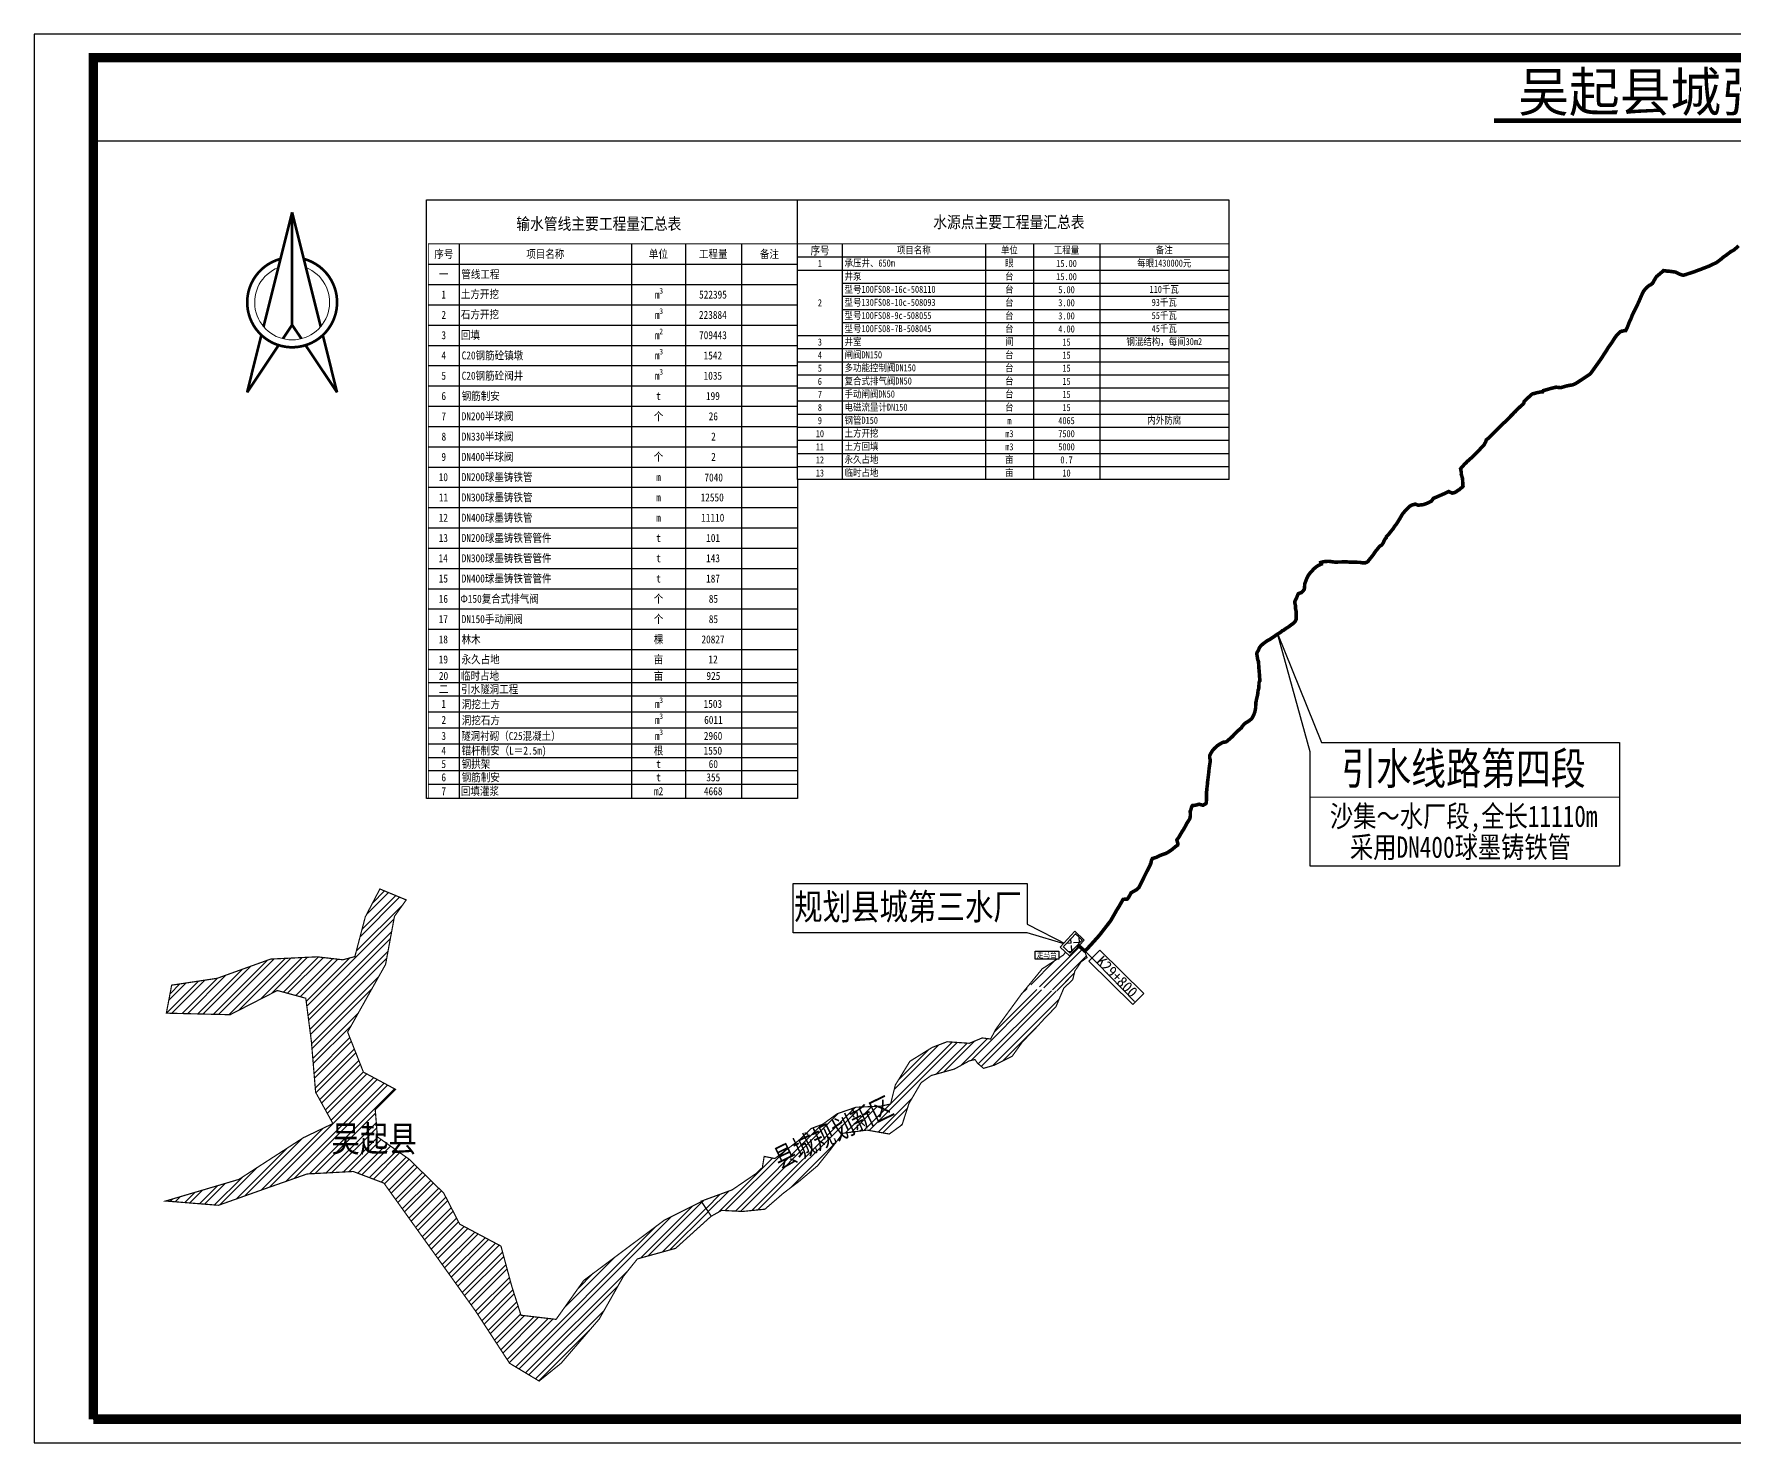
# Model space of a CAD drawing. Extents: x 386 to 3777, y 687 to 1875.
# Drawn here: x 386 to 1820, y 687 to 1875 of the extents above; entities that cross this region are included whole.
import ezdxf
from ezdxf.enums import TextEntityAlignment as Align

# ---------------------------------------------------------------- set-up
doc = ezdxf.new("R2010")
doc.units = 0
doc.header["$XCLIPFRAME"] = 0
doc.set_wipeout_variables(frame=1)
doc.linetypes.add('HIDDEN', pattern=[0.375, 0.25, -0.125])
doc.layers.get('0').update_dxf_attribs({"linetype": 'CONTINUOUS'})
for name, color, linetype in [('wipeout', 255, 'CONTINUOUS'), ('YLT_GridLine', 7, 'CONTINUOUS'), ('YLT_GridText', 7, 'CONTINUOUS'), ('中线', 7, 'CONTINUOUS'), ('图框', 7, 'CONTINUOUS'), ('要素桩', 6, 'CONTINUOUS')]:
    doc.layers.add(name, color=color, linetype=linetype)
doc.styles.get("Standard").update_dxf_attribs({"font": 'SIMFANG.TTF', "width": 0.7})
doc.styles.add('YLT_Grid', font='SimSun.ttf', dxfattribs={"width": 0.85})
doc.styles.add('仿宋_GB2312', font='SIMFANG.TTF', dxfattribs={"width": 0.8})
doc.styles.add('等线体', font='SIMHEI.TTF')
picture_1 = doc.add_image_def('image1.jpg', size_in_pixel=(23622, 8402))

msp = doc.modelspace()

# ---------------------------------------------------------------- hatches: boundary and pattern name
h = msp.add_hatch()
h.set_pattern_fill('ANSI32', color=22, style=0)
h.paths.add_polyline_path([(501.6, 1073.2), (497.1, 1049.6), (550.9, 1048.3), (590.7, 1068.7), (614.7, 1062.2), (619.4, 1026), (623, 982.9), (637.6, 956.5), (612.7, 944.6), (558.2, 909.4), (496.5, 891.2), (541.1, 887.6), (580.5, 901.6), (615.8, 914), (654.7, 916.1), (680.6, 906.3), (757.9, 798.4), (786.6, 754.4), (811.5, 739.4), (830, 754.4), (862.2, 791.7), (882.6, 827.7), (894.4, 842.4), (926.6, 851.3), (956.6, 878.4), (948.3, 890.7), (917.3, 875.2), (849.1, 824.2), (825.8, 791.4), (796.2, 794.9), (788.2, 820.1), (779.3, 853.2), (744.5, 871.7), (731.1, 897.8), (701.8, 926.5), (675.1, 945.3), (673.3, 968.2), (690.5, 985.3), (663.3, 999.9), (650, 1033.7), (682, 1090.7), (689.5, 1131.2), (699.4, 1145.1), (677.2, 1154.3), (664.9, 1130.8), (656.1, 1097.3), (646, 1094.6), (624.3, 1097.1), (585.1, 1095.2), (540, 1079)])

# ---------------------------------------------------------------- linework, layer by layer
at = {"color": 0, "const_width": 4}
msp.add_lwpolyline([(1616.9, 1802.1), (2513.1, 1802.1)], dxfattribs=at)
msp.add_lwpolyline([(435.5, 1785.2), (3756.8, 1785.2)])
at = {"color": 22, "const_width": 1}
msp.add_lwpolyline([(501.6, 1073.2), (497.1, 1049.6), (550.9, 1048.3), (590.7, 1068.7), (614.7, 1062.2), (619.4, 1026), (623, 982.9), (637.6, 956.5), (612.7, 944.6), (558.2, 909.4), (496.5, 891.2), (496.5, 891.2), (541.1, 887.6), (580.5, 901.6), (615.8, 914), (654.7, 916.1), (680.6, 906.3), (757.9, 798.4), (786.6, 754.4), (811.5, 739.4), (830, 754.4), (862.2, 791.7), (882.6, 827.7), (894.4, 842.4), (926.6, 851.3), (956.6, 878.4), (948.3, 890.7), (917.3, 875.2), (849.1, 824.2), (825.8, 791.4), (796.2, 794.9), (788.2, 820.1), (779.3, 853.2), (744.5, 871.7), (731.1, 897.8), (701.8, 926.5), (675.1, 945.3), (673.3, 968.2), (690.5, 985.3), (663.3, 999.9), (650, 1033.7), (650, 1033.7), (650, 1033.7), (682, 1090.7), (689.5, 1131.2), (699.4, 1145.1), (677.2, 1154.3), (664.9, 1130.8), (656.1, 1097.3), (646, 1094.6), (624.3, 1097.1), (585.1, 1095.2), (540, 1079), (501.6, 1073.2)], dxfattribs=at)
at = {"const_width": 8}
msp.add_lwpolyline([(435.5, 707.2), (3756.8, 707.2)], dxfattribs=at)
at = {"layer": '图框'}
for p, q in [((3776.8, 1875.2), (385.5, 1875.2)), ((385.5, 1875.2), (385.5, 687.2)), ((435.5, 707.2), (3756.8, 707.2)), ((385.5, 687.2), (3776.8, 687.2))]:
    msp.add_line(p, q, dxfattribs=at)
at = {"layer": '图框', "const_width": 8}
msp.add_lwpolyline([(435.5, 707.2), (435.5, 1855.2), (3756.8, 1855.2), (3756.8, 707.2)], dxfattribs=at)

# ---------------------------------------------------------------- texts
at = {"color": 0, "style": '仿宋_GB2312', "width": 0.95}
msp.add_text('吴起县城张家洼引水工程总体规划平面布置图', height=32.99, dxfattribs=at).set_placement((1637.3, 1809.9))
at = {"color": 0, "style": '仿宋_GB2312', "width": 0.8}
msp.add_text('县城规划新区', height=16.5, rotation=25.9016, dxfattribs=at).set_placement((1014.5, 918.1))
at = {"color": 1, "style": '仿宋_GB2312', "width": 0.8}
msp.add_text('吴起县', height=21.99, dxfattribs=at).set_placement((636.4, 932.7))

# ---------------------------------------------------------------- pictures from other files: only their frames are drawn
at = {"color": 7, "true_color": 0xffffff}
image = msp.add_image(picture_1, insert=(251.8, 400.7), size_in_units=(3901.8, 1387.8), dxfattribs=at)
image.set_boundary_path([(1111.8, 19.6), (21219, 6546.2)])

# ---------------------------------------------------------------- next in the draw order: wipeouts: each hides what was drawn before it
for points in [[(546.3, 1727.9), (651, 1727.9), (651, 1566.1), (546.3, 1566.1)], [(716.4, 1735.4), (1029.5, 1735.4), (1029.5, 1230.7), (716.4, 1230.7)], [(1461.7, 1270), (1434.1, 1369.8), (1471.4, 1277.8), (1722.7, 1277.8), (1722.7, 1173.5), (1461.7, 1173.5)], [(1223.2, 1124.5), (1257.2, 1107.2), (1223.2, 1117.4), (1025.7, 1117.4), (1025.7, 1159), (1223.2, 1159)]]:
    msp.add_wipeout(points).dxf.layer = 'wipeout'

# ---------------------------------------------------------------- next in the draw order: hatches: boundary and pattern name
at = {"linetype": 'HIDDEN'}
h = msp.add_hatch(dxfattribs=at)
h.set_pattern_fill('ANSI32', color=3, style=0)
h.paths.add_polyline_path([(1192.3, 1027.8), (1185.2, 1028.7), (1174.3, 1024.2), (1155.6, 1025.5), (1143, 1020.7), (1124.2, 1009), (1111.9, 989), (1107.9, 973), (1099.3, 971.1), (1078.8, 970.3), (1062.9, 964.8), (1050.8, 956), (1040.9, 952.3), (1031.1, 942.8), (1010.3, 927), (1001.3, 928.8), (999.8, 919.5), (994.8, 914.6), (974.3, 900.6), (948.3, 891.1), (956.7, 878.4), (965.4, 883.3), (983.1, 882.4), (1001.9, 884.3), (1017.5, 897.8), (1030.6, 907.7), (1046.4, 921), (1057, 934.3), (1067.6, 948.3), (1088, 951), (1106.8, 947.7), (1117.6, 955.5), (1123.4, 973.4), (1133.6, 990.9), (1142.1, 997), (1161.8, 1002.5), (1174.1, 1009.3), (1179.1, 1010.5), (1181.4, 1007.2), (1186.3, 1003.1), (1195, 1005.6), (1210.4, 1013.2), (1219.2, 1025.5), (1229.8, 1036.4), (1238.3, 1045.7), (1247.3, 1054.9), (1254, 1070.7), (1261.5, 1077.8), (1263.3, 1085.1), (1268.5, 1092.8), (1273.6, 1096.5), (1272, 1100.6), (1266.1, 1105.4), (1258.3, 1105.5), (1253.8, 1098.7), (1235.8, 1087), (1225, 1073.7), (1251.4, 1067.7), (1222.2, 1070.4), (1218, 1065.3), (1196.6, 1036)])
h = msp.add_hatch(dxfattribs=at)
h.set_pattern_fill('ANSI32', color=3, style=0)
h.paths.add_polyline_path([(1258.6, 1087.5), (1259.4, 1088.6), (1259.8, 1088.8), (1260.3, 1089.3), (1260.5, 1089.5), (1262.2, 1091.4), (1263.6, 1092.7), (1265.3, 1094.8), (1266.9, 1096.5), (1268.2, 1098), (1270.2, 1100.3), (1271.1, 1101.3), (1266.1, 1105.4), (1258.3, 1105.5), (1253.8, 1098.7), (1235.8, 1087), (1225, 1073.7), (1251.4, 1067.7), (1222.2, 1070.4), (1218, 1065.3), (1196.6, 1036), (1192.3, 1027.8), (1185.2, 1028.7), (1174.3, 1024.2), (1155.6, 1025.5), (1143, 1020.7), (1124.2, 1009), (1111.9, 989), (1107.9, 973), (1099.3, 971.1), (1078.8, 970.3), (1062.9, 964.8), (1050.8, 956), (1040.9, 952.3), (1031.1, 942.8), (1010.3, 927), (1001.3, 928.8), (999.8, 919.5), (994.8, 914.6), (974.3, 900.6), (948.3, 891.1), (956.7, 878.4), (965.4, 883.3), (983.1, 882.4), (1001.9, 884.3), (1017.5, 897.8), (1030.6, 907.7), (1046.4, 921), (1057, 934.3), (1067.6, 948.3), (1088, 951), (1106.8, 947.7), (1117.6, 955.5), (1123.4, 973.4), (1133.6, 990.9), (1142.1, 997), (1161.8, 1002.5), (1174.1, 1009.3), (1179.1, 1010.5), (1181.4, 1007.2), (1186.3, 1003.1), (1195, 1005.6), (1210.4, 1013.2), (1219.2, 1025.5), (1229.8, 1036.4), (1238.3, 1045.7), (1247.3, 1054.9), (1254, 1070.7), (1257.5, 1074)])
h.paths.add_polyline_path([(1266.8, 1066.6), (1316.8, 1066.1), (1317, 1079.4), (1267, 1079.9)], flags=9)

# ---------------------------------------------------------------- next in the draw order: linework, layer by layer
at = {"color": 5, "lineweight": 9}
msp.add_line((1461.7, 1231.6), (1722.7, 1231.6), dxfattribs=at)
at = {"color": 0, "lineweight": 0, "const_width": 2.25}
for points in [[(603.2, 1724.9), (579.1, 1628.4)], [(603.2, 1724.9), (627.3, 1628.4)], [(603.2, 1724.9), (603.2, 1629.9)], [(577.2, 1621.2), (565.2, 1573)], [(603.2, 1629.9), (595.4, 1618.3)], [(603.2, 1629.9), (611, 1618.3)], [(629.1, 1621.2), (641.1, 1573)], [(591.7, 1612.7), (565.2, 1573)], [(614.6, 1612.7), (641.1, 1573)]]:
    msp.add_lwpolyline(points, dxfattribs=at)
for points in [[(716.4, 1735.4), (1029.5, 1735.4), (1029.5, 1230.7), (716.4, 1230.7)], [(1461.7, 1270), (1434.1, 1369.8), (1471.4, 1277.8), (1722.7, 1277.8), (1722.7, 1173.5), (1461.7, 1173.5)], [(1223.2, 1124.5), (1257.2, 1107.2), (1223.2, 1117.4), (1025.7, 1117.4), (1025.7, 1159), (1223.2, 1159)]]:
    msp.add_lwpolyline(points, close=True)
msp.add_lwpolyline([(593.4, 1685.6, 7.605551), (613, 1685.6, 7.605551)], format="xyb", dxfattribs=at)
at = {"color": 22, "linetype": 'HIDDEN', "ltscale": 10, "const_width": 1}
msp.add_lwpolyline([(948.3, 891.1), (974.3, 900.6), (994.8, 914.6), (999.8, 919.5), (1001.3, 928.8), (1010.3, 927), (1031.1, 942.8), (1040.9, 952.3), (1050.8, 956), (1062.9, 964.8), (1078.8, 970.3), (1099.3, 971.1), (1107.9, 973), (1111.9, 989), (1124.2, 1009), (1143, 1020.7), (1155.6, 1025.5), (1174.3, 1024.2), (1185.2, 1028.7), (1192.3, 1027.8), (1196.6, 1036), (1218, 1065.3), (1235.8, 1087), (1253.8, 1098.7), (1258.9, 1106.4), (1264.3, 1106.9), (1272, 1100.6), (1273.6, 1096.5), (1268.5, 1092.8), (1263.3, 1085.1), (1261.5, 1077.8), (1254, 1070.7), (1247.3, 1054.9), (1238.3, 1045.7), (1229.8, 1036.4), (1219.2, 1025.5), (1210.4, 1013.2), (1195, 1005.6), (1186.3, 1003.1), (1181.4, 1007.2), (1179.1, 1010.5), (1174.1, 1009.3), (1161.8, 1002.5), (1142.1, 997), (1133.6, 990.9), (1123.4, 973.4), (1117.6, 955.5), (1106.8, 947.7), (1088, 951), (1067.6, 948.3), (1057, 934.3), (1046.4, 921), (1030.6, 907.7), (1017.5, 897.8), (1001.9, 884.3), (983.1, 882.4), (965.4, 883.3), (956.7, 878.4), (948.3, 891.1)], dxfattribs=at)
at = {"color": 0, "lineweight": 0}
msp.add_arc((603.2, 1648.9), 31.6, 111.5611, 68.4389, dxfattribs=at)
at = {"layer": 'YLT_GridLine', "lineweight": 25}
for p, q in [((744.2, 1698.2), (744.2, 1230.7)), ((889.5, 1698.2), (889.5, 1230.7)), ((935, 1698.2), (935, 1230.7)), ((982.2, 1698.2), (982.2, 1230.7)), ((718.1, 1681.1), (1029.5, 1681.1)), ((718.1, 1681.1), (1029.5, 1681.1)), ((718.1, 1681.1), (1029.5, 1681.1)), ((718.1, 1664), (1029.5, 1664)), ((718.1, 1646.9), (1029.5, 1646.9)), ((718.1, 1629.8), (1029.5, 1629.8)), ((718.1, 1612.7), (1029.5, 1612.7)), ((718.1, 1595.6), (1029.5, 1595.6)), ((718.1, 1578.5), (1029.5, 1578.5)), ((718.1, 1561.4), (1029.5, 1561.4)), ((718.1, 1544.3), (1029.5, 1544.3)), ((718.1, 1527.2), (1029.5, 1527.2)), ((718.1, 1510.1), (1029.5, 1510.1)), ((718.1, 1493), (1029.5, 1493)), ((718.1, 1475.9), (1029.5, 1475.9)), ((718.1, 1458.8), (1029.5, 1458.8)), ((718.1, 1441.7), (1029.5, 1441.7)), ((718.1, 1424.6), (1029.5, 1424.6)), ((718.1, 1407.5), (1029.5, 1407.5)), ((718.1, 1390.4), (1029.5, 1390.4)), ((718.1, 1373.3), (1029.5, 1373.3)), ((718.1, 1356.2), (1029.5, 1356.2)), ((718.1, 1339.6), (1029.5, 1339.6)), ((718.1, 1328.3), (1029.5, 1328.3)), ((718.1, 1317.1), (1029.5, 1317.1)), ((718.1, 1303.6), (1029.5, 1303.6)), ((718.1, 1290.1), (1029.5, 1290.1)), ((718.1, 1276.6), (1029.5, 1276.6)), ((718.1, 1265.3), (1029.5, 1265.3)), ((718.1, 1254.1), (1029.5, 1254.1)), ((718.1, 1242.8), (1029.5, 1242.8))]:
    msp.add_line(p, q, dxfattribs=at)
at = {"layer": 'YLT_GridLine', "lineweight": 50, "const_width": 0.75}
msp.add_lwpolyline([(718.1, 1698.2), (1029.5, 1698.2), (1029.5, 1230.7), (718.1, 1230.7)], close=True, dxfattribs=at)

# ---------------------------------------------------------------- next in the draw order: texts
at = {"color": 5, "lineweight": 9, "width": 0.8}
for s, height, p in [('引水线路第四段', 27, (1488, 1242.4)), ('沙集～水厂段,全长11110m', 18, (1478.4, 1206.7)), ('采用DN400球墨铸铁管', 18, (1495.3, 1180.6))]:
    msp.add_text(s, height=height, dxfattribs=at).set_placement(p)
at = {"color": 6, "style": '仿宋_GB2312', "width": 0.8}
msp.add_text('规划县城第三水厂', height=21.99, dxfattribs=at).set_placement((1026.6, 1128.4))
at = {"layer": 'YLT_GridText', "style": 'YLT_Grid', "width": 0.85}
for s, height, p in [('输水管线主要工程量汇总表', 10, (792.3, 1710.2)), ('序号', 6.75, (723.1, 1686.2)), ('项目名称', 6.75, (800.6, 1686.3)), ('单位', 6.75, (904.1, 1686.3)), ('工程量', 6.75, (946.3, 1686.3)), ('备注', 6.75, (997.7, 1686.2)), ('一', 6.75, (727, 1669.2)), ('管线工程', 6.75, (745.9, 1669.2)), ('1', 6.75, (729, 1652.1)), ('土方开挖', 6.75, (745.5, 1652.5)), ('m', 6.75, (909.1, 1652.1)), ('3', 4.72, (912.8, 1656.3)), ('522395', 6.75, (946.4, 1652.1)), ('2', 6.75, (729.1, 1635)), ('石方开挖', 6.75, (745.5, 1635.4)), ('m', 6.75, (909.1, 1635)), ('3', 4.72, (912.8, 1639.2)), ('223884', 6.75, (946.3, 1635)), ('3', 6.75, (729.1, 1617.9)), ('回填', 6.75, (745.5, 1618)), ('m', 6.75, (909.1, 1617.9)), ('2', 4.72, (912.8, 1622.1)), ('709443', 6.75, (946.4, 1617.9)), ('4', 6.75, (729.1, 1600.8)), ('C20钢筋砼镇墩', 6.75, (746.2, 1600.8)), ('3', 4.72, (912.8, 1605)), ('1542', 6.75, (950.2, 1600.8)), ('m', 6.75, (909.1, 1600.8)), ('3', 4.72, (912.8, 1587.9)), ('5', 6.75, (729.1, 1583.7)), ('C20钢筋砼阀井', 6.75, (746.2, 1583.7)), ('m', 6.75, (909.1, 1583.7)), ('1035', 6.75, (950.2, 1583.7)), ('6', 6.75, (729.1, 1566.6)), ('钢筋制安', 6.75, (746.2, 1566.6)), ('t', 6.75, (910.3, 1566.6)), ('199', 6.75, (952.2, 1566.6)), ('7', 6.75, (729.1, 1549.5)), ('DN200半球阀', 6.75, (746.2, 1549.5)), ('个', 6.75, (908.2, 1549.5)), ('26', 6.75, (954.5, 1549.5)), ('8', 6.75, (729.2, 1532.4)), ('DN330半球阀', 6.75, (746.2, 1532.4)), ('2', 6.75, (956.6, 1532.4)), ('9', 6.75, (729.1, 1515.3)), ('DN400半球阀', 6.75, (746.2, 1515.3)), ('个', 6.75, (908.2, 1515.3)), ('2', 6.75, (956.6, 1515.3)), ('10', 6.75, (726.8, 1498.2)), ('DN200球墨铸铁管', 6.75, (746.2, 1498.2)), ('m', 6.75, (910.2, 1498.2)), ('7040', 6.75, (950.9, 1497.9)), ('11', 6.75, (727, 1481.1)), ('DN300球墨铸铁管', 6.75, (746.2, 1481.1)), ('m', 6.75, (910.2, 1481.1)), ('12550', 6.75, (947.7, 1481.1)), ('12', 6.75, (726.8, 1464)), ('DN400球墨铸铁管', 6.75, (746.2, 1464)), ('m', 6.75, (910.2, 1464)), ('11110', 6.75, (948.2, 1464)), ('13', 6.75, (726.8, 1446.9)), ('DN200球墨铸铁管管件', 6.75, (746.2, 1446.9)), ('t', 6.75, (910.3, 1446.9)), ('101', 6.75, (952.4, 1446.9)), ('14', 6.75, (726.7, 1429.8)), ('DN300球墨铸铁管管件', 6.75, (746.2, 1429.8)), ('t', 6.75, (910.3, 1429.8)), ('143', 6.75, (952.3, 1429.8)), ('DN400球墨铸铁管管件', 6.75, (746.2, 1412.7)), ('15', 6.75, (726.8, 1412.7)), ('t', 6.75, (910.3, 1412.7)), ('187', 6.75, (952.3, 1412.7)), ('16', 6.75, (726.8, 1395.6)), ('Φ150复合式排气阀', 6.75, (745.1, 1395.6)), ('个', 6.75, (908.2, 1395.6)), ('85', 6.75, (954.6, 1395.6)), ('17', 6.75, (726.8, 1378.5)), ('DN150手动闸阀', 6.75, (746.2, 1378.5)), ('个', 6.75, (908.2, 1378.5)), ('85', 6.75, (954.6, 1378.5)), ('18', 6.75, (726.8, 1361.4)), ('林木', 6.75, (746.1, 1361.4)), ('棵', 6.75, (908.2, 1361.4)), ('20827', 6.75, (948.4, 1361.4)), ('19', 6.75, (726.8, 1344.5)), ('永久占地', 6.75, (746.1, 1344.5)), ('亩', 6.75, (908.2, 1344.5)), ('12', 6.75, (954.3, 1344.5)), ('20', 6.75, (727, 1330.6)), ('临时占地', 6.75, (745.6, 1330.6)), ('亩', 6.75, (908.2, 1330.5)), ('925', 6.75, (952.6, 1330.6)), ('二', 6.75, (727, 1319.3)), ('引水隧洞工程', 6.75, (745.7, 1319.3)), ('1', 6.75, (729, 1307)), ('洞挖土方', 6.75, (746.3, 1306.6)), ('m', 6.75, (909.1, 1307)), ('3', 4.72, (912.8, 1311.1)), ('1503', 6.75, (950.2, 1307)), ('2', 6.75, (729.1, 1293.5)), ('洞挖石方', 6.75, (746.3, 1293.1)), ('m', 6.75, (909.1, 1293.5)), ('3', 4.72, (912.8, 1297.6)), ('6011', 6.75, (950.7, 1293.5)), ('3', 6.75, (729.1, 1280)), ('隧洞衬砌（C25混凝土）', 6.75, (745.7, 1279.9)), ('m', 6.75, (909.1, 1280)), ('3', 4.72, (912.8, 1284.1)), ('2960', 6.75, (950.4, 1280)), ('4', 6.75, (729.1, 1267.6)), ('5', 6.75, (729.1, 1256.3)), ('锚杆制安（L＝2.5m)', 6.75, (746.1, 1267.6)), ('钢拱架', 6.75, (746.2, 1256.3)), ('根', 6.75, (908.2, 1267.6)), ('t', 6.75, (910.3, 1256.3)), ('1550', 6.75, (950.2, 1267.6)), ('60', 6.75, (954.5, 1256.3)), ('6', 6.75, (729.1, 1245.1)), ('钢筋制安', 6.75, (746.2, 1245)), ('t', 6.75, (910.3, 1245.1)), ('355', 6.75, (952.5, 1245.1)), ('7', 6.75, (729.1, 1233.4)), ('回填灌浆', 6.75, (745.5, 1233.4)), ('m2', 6.75, (908.4, 1233.4)), ('4668', 6.75, (950.5, 1233.4))]:
    msp.add_text(s, height=height, dxfattribs=at).set_placement(p)

# ---------------------------------------------------------------- next in the draw order: wipeouts: each hides what was drawn before it
for points in [[(1029.5, 1735.4), (1393.1, 1735.4), (1393.1, 1499.5), (1029.5, 1499.5)], [(1229.8, 1101.9), (1249.7, 1101.9), (1249.7, 1095.2), (1229.8, 1095.2)], [(1284.3, 1102.7), (1321.4, 1066.2), (1312.3, 1057), (1275.2, 1093.5)]]:
    msp.add_wipeout(points).dxf.layer = 'wipeout'

# ---------------------------------------------------------------- next in the draw order: linework, layer by layer
for points in [[(1029.5, 1735.4), (1393.1, 1735.4), (1393.1, 1499.5), (1029.5, 1499.5)], [(1229.8, 1101.9), (1249.7, 1101.9), (1249.7, 1095.2), (1229.8, 1095.2)], [(1284.3, 1102.7), (1321.4, 1066.2), (1312.3, 1057), (1275.2, 1093.5)]]:
    msp.add_lwpolyline(points, close=True)
at = {"layer": 'YLT_GridLine', "lineweight": 25}
for p, q in [((1067.1, 1698.2), (1067.1, 1499.5)), ((1187.9, 1698.2), (1187.9, 1499.5)), ((1228.3, 1698.2), (1228.3, 1499.5)), ((1284.3, 1698.2), (1284.3, 1499.5)), ((1029.5, 1687.2), (1393.1, 1687.2)), ((1029.5, 1676.2), (1393.1, 1676.2)), ((1067.1, 1665.1), (1393.1, 1665.1)), ((1067.1, 1654.1), (1393.1, 1654.1)), ((1067.1, 1643), (1393.1, 1643)), ((1067.1, 1632), (1393.1, 1632)), ((1029.5, 1621), (1393.1, 1621)), ((1029.5, 1609.9), (1393.1, 1609.9)), ((1029.5, 1598.9), (1393.1, 1598.9)), ((1029.5, 1587.8), (1393.1, 1587.8)), ((1029.5, 1576.8), (1393.1, 1576.8)), ((1029.5, 1565.8), (1393.1, 1565.8)), ((1029.5, 1554.7), (1393.1, 1554.7)), ((1029.5, 1543.7), (1393.1, 1543.7)), ((1029.5, 1532.6), (1393.1, 1532.6)), ((1029.5, 1521.6), (1393.1, 1521.6)), ((1029.5, 1510.6), (1393.1, 1510.6))]:
    msp.add_line(p, q, dxfattribs=at)
at = {"layer": 'YLT_GridLine', "lineweight": 50, "const_width": 0.75}
msp.add_lwpolyline([(1029.5, 1698.2), (1393.1, 1698.2), (1393.1, 1499.5), (1029.5, 1499.5)], close=True, dxfattribs=at)

# ---------------------------------------------------------------- next in the draw order: texts
at = {"lineweight": 9, "width": 0.8}
msp.add_text('走马台', height=5, dxfattribs=at).set_placement((1231.2, 1096.3))
at = {"layer": 'YLT_GridText', "style": 'YLT_Grid', "width": 0.85}
for s, height, p in [('水源点主要工程量汇总表', 10, (1143.9, 1711.6)), ('序号', 6.75, (1040.4, 1689.2))]:
    msp.add_text(s, height=height, dxfattribs=at).set_placement(p)
at = {"layer": 'YLT_GridText', "char_height": 6, "style": 'YLT_Grid'}
for s, insert, width, attachment_point in [('项目名称', (1127.5, 1692.7), 116.8, 5), ('单位', (1208.1, 1692.7), 36.4, 5), ('工程量', (1256.3, 1692.7), 52, 5), ('备注', (1338.7, 1692.7), 104.8, 5), ('1', (1048.3, 1681.7), 33.6, 5), ('承压井、650m', (1069.1, 1681.7), 116.8, 4), ('眼', (1208.1, 1681.7), 36.4, 5), ('15.00 ', (1256.3, 1681.7), 52, 5), ('每眼1430000元', (1338.7, 1681.7), 104.8, 5), ('井泵', (1069.1, 1670.6), 116.8, 4), ('台', (1208.1, 1670.6), 36.4, 5), ('15.00 ', (1256.3, 1670.6), 52, 5), ('2', (1048.3, 1648.6), 33.6, 5), ('型号100FS08-16c-508110', (1069.1, 1659.6), 116.8, 4), ('型号130FS08-10c-508093', (1069.1, 1648.6), 116.8, 4), ('台', (1208.1, 1659.6), 36.4, 5), ('台', (1208.1, 1648.6), 36.4, 5), ('5.00 ', (1256.3, 1659.6), 52, 5), ('3.00 ', (1256.3, 1648.6), 52, 5), ('110千瓦', (1338.7, 1659.6), 104.8, 5), ('93千瓦', (1338.7, 1648.6), 104.8, 5), ('型号100FS08-9c-508055', (1069.1, 1637.5), 116.8, 4), ('台', (1208.1, 1637.5), 36.4, 5), ('3.00 ', (1256.3, 1637.5), 52, 5), ('55千瓦', (1338.7, 1637.5), 104.8, 5), ('型号100FS08-7B-508045', (1069.1, 1626.5), 116.8, 4), ('台', (1208.1, 1626.5), 36.4, 5), ('4.00 ', (1256.3, 1626.5), 52, 5), ('45千瓦', (1338.7, 1626.5), 104.8, 5), ('3', (1048.3, 1615.4), 33.6, 5), ('4', (1048.3, 1604.4), 33.6, 5), ('井室', (1069.1, 1615.4), 116.8, 4), ('闸阀DN150', (1069.1, 1604.4), 116.8, 4), ('间', (1208.1, 1615.4), 36.4, 5), ('台', (1208.1, 1604.4), 36.4, 5), ('15', (1256.3, 1615.4), 52, 5), ('15', (1256.3, 1604.4), 52, 5), ('钢混结构，每间30m2', (1338.7, 1615.4), 104.8, 5), ('5', (1048.3, 1593.4), 33.6, 5), ('多功能控制阀DN150', (1069.1, 1593.4), 116.8, 4), ('台', (1208.1, 1593.4), 36.4, 5), ('15', (1256.3, 1593.4), 52, 5), ('6', (1048.3, 1582.3), 33.6, 5), ('复合式排气阀DN50', (1069.1, 1582.3), 116.8, 4), ('台', (1208.1, 1582.3), 36.4, 5), ('15', (1256.3, 1582.3), 52, 5), ('7', (1048.3, 1571.3), 33.6, 5), ('手动闸阀DN50', (1069.1, 1571.3), 116.8, 4), ('电磁流量计DN150', (1069.1, 1560.2), 116.8, 4), ('台', (1208.1, 1571.3), 36.4, 5), ('台', (1208.1, 1560.2), 36.4, 5), ('15', (1256.3, 1571.3), 52, 5), ('8', (1048.3, 1560.2), 33.6, 5), ('9', (1048.3, 1549.2), 33.6, 5), ('钢管D150', (1069.1, 1549.2), 116.8, 4), ('m', (1208.1, 1549.2), 36.4, 5), ('4065', (1256.3, 1549.2), 52, 5), ('15', (1256.3, 1560.2), 52, 5), ('内外防腐', (1338.7, 1549.2), 104.8, 5), ('10', (1048.3, 1538.2), 33.6, 5), ('土方开挖', (1069.1, 1538.2), 116.8, 4), ('m3', (1208.1, 1538.2), 36.4, 5), ('7500', (1256.3, 1538.2), 52, 5), ('11', (1048.3, 1527.1), 33.6, 5), ('土方回填', (1069.1, 1527.1), 116.8, 4), ('m3', (1208.1, 1527.1), 36.4, 5), ('5000', (1256.3, 1527.1), 52, 5), ('12', (1048.3, 1516.1), 33.6, 5), ('13', (1048.3, 1505), 33.6, 5), ('永久占地', (1069.1, 1516.1), 116.8, 4), ('临时占地', (1069.1, 1505), 116.8, 4), ('亩', (1208.1, 1516.1), 36.4, 5), ('亩', (1208.1, 1505), 36.4, 5), ('0.7', (1256.3, 1516.1), 52, 5), ('10', (1256.3, 1505), 52, 5)]:
    msp.add_mtext(s, dxfattribs=dict(at, insert=insert, width=width, attachment_point=attachment_point))
at = {"layer": '要素桩', "color": 1, "linetype": 'Continuous', "style": '等线体'}
msp.add_text('K29+800', height=9, rotation=314.8228, dxfattribs=at).set_placement((1298.9, 1080.4), align=Align.MIDDLE)

# ---------------------------------------------------------------- next in the draw order: wipeouts: each hides what was drawn before it
msp.add_wipeout([(1250.8, 1105.3), (1263.2, 1118.7), (1271.2, 1111.2), (1258.8, 1097.9)]).dxf.layer = 'wipeout'

# ---------------------------------------------------------------- next in the draw order: hatches: boundary and pattern name
h = msp.add_hatch()
h.set_pattern_fill('ANGLE', color=1, angle=94.4443, style=0)
h.set_pattern_definition([(94.4443, (2041.944, 335.647), (-6.963997, -0.54127), [5.08, -1.905]), (184.4443, (2041.944, 335.647), (0.54127, -6.963997), [5.08, -1.905])])
h.paths.add_polyline_path([(1269.5, 1111.2), (1263.9, 1116.5), (1253.6, 1105.5), (1259.2, 1100.3)])

# ---------------------------------------------------------------- next in the draw order: linework, layer by layer
msp.add_lwpolyline([(1250.8, 1105.3), (1263.2, 1118.7), (1271.2, 1111.2), (1258.8, 1097.9)], close=True)
at = {"color": 1, "const_width": 1}
msp.add_lwpolyline([(1253.6, 1105.5), (1259.2, 1100.3), (1269.5, 1111.2), (1263.9, 1116.5)], close=True, dxfattribs=at)
at = {"layer": '中线', "color": 5, "lineweight": -3, "ltscale": 0.1, "const_width": 3, "flags": 128}
msp.add_lwpolyline([(1823, 1696.7), (1821.4, 1695), (1819.7, 1693.6), (1818.6, 1692.7), (1818.3, 1692.6), (1817.8, 1692.3), (1817.6, 1692.2), (1817.4, 1692.1), (1817.1, 1692), (1816.7, 1691.8), (1816.7, 1691.7), (1815.2, 1690.7), (1812.5, 1688.6), (1810.4, 1687.2), (1808.7, 1685.7), (1806.9, 1684.3), (1804.5, 1682.5), (1801.5, 1681.1), (1799.6, 1680.2), (1798, 1679.4), (1796.6, 1678.9), (1795.1, 1678.3), (1793.7, 1677.8), (1793.5, 1677.7), (1793.3, 1677.6), (1793.2, 1677.6), (1792.9, 1677.5), (1792.9, 1677.5), (1791.8, 1677), (1790, 1676.4), (1787.4, 1675.4), (1785.3, 1674.6), (1783.2, 1673.9), (1780.6, 1673.1), (1778.3, 1672.3), (1776.4, 1671.8), (1775.2, 1672.1), (1773.2, 1672.8), (1771.3, 1673.8), (1770.1, 1674.4), (1766.9, 1674.9), (1764.4, 1675.2), (1762.6, 1675.3), (1760.9, 1675.6), (1759.8, 1675.7), (1759, 1674.9), (1757.7, 1673.9), (1756.3, 1672.7), (1755.1, 1671.7), (1753.9, 1670.7), (1753, 1669.4), (1752.8, 1669), (1752.4, 1668.3), (1752.3, 1668.1), (1751.9, 1667.5), (1751.6, 1667), (1751.2, 1666.1), (1751.1, 1665.9), (1750.9, 1665.8), (1750.4, 1664.9), (1750.2, 1664.8), (1750.2, 1664.7), (1749.2, 1663.9), (1747.9, 1663.3), (1746.6, 1662.4), (1745.5, 1661.4), (1744.7, 1660.5), (1743.7, 1659.3), (1742.9, 1658.3), (1742.2, 1656.8), (1741.2, 1654.7), (1739.9, 1651.7), (1738.8, 1649.1), (1737.6, 1646.6), (1736.7, 1644.8), (1735.6, 1642.6), (1735, 1641.3), (1735, 1641.3), (1734.8, 1641.1), (1734.8, 1640.9), (1734.7, 1640.6), (1734.6, 1640.5), (1734.5, 1640.3), (1734.3, 1640), (1734.2, 1639.8), (1733.4, 1638.1), (1732.5, 1635.6), (1731.6, 1633.8), (1731.3, 1633.2), (1731.2, 1633), (1730.3, 1630.6), (1729.4, 1628.3), (1729.2, 1627.9), (1729.2, 1627.8), (1729, 1627.3), (1728.9, 1627.2), (1728.5, 1626.4), (1728, 1625.3), (1727.9, 1625.3), (1727.7, 1625.2), (1726.8, 1625.1), (1725.2, 1624.7), (1724.8, 1624.8), (1724.5, 1624.7), (1723.4, 1624.1), (1723.2, 1624.1), (1720.3, 1621.2), (1718.9, 1619.3), (1717.4, 1617), (1716.1, 1614.9), (1713.2, 1610.9), (1711.6, 1608.2), (1709.7, 1605.4), (1709, 1604.3), (1708.4, 1603.3), (1706.4, 1600.3), (1704.6, 1597.8), (1702.9, 1595.4), (1701.6, 1593.6), (1700.4, 1591.9), (1698.9, 1589.8), (1697.6, 1588.3), (1695.2, 1586.7), (1694, 1585.9), (1691.9, 1584.5), (1688.8, 1582.5), (1687, 1581.3), (1685, 1580.1), (1682.8, 1579.3), (1680.7, 1579), (1677.8, 1578.4), (1675.9, 1577.8), (1675.9, 1577.8), (1675.5, 1577.7), (1675.5, 1577.7), (1673, 1577), (1669.1, 1577.4), (1668.6, 1577.3), (1668.1, 1577.1), (1667.7, 1577.1), (1663.9, 1576.1), (1658.4, 1574.5), (1657.8, 1573.4), (1656.3, 1573.4), (1654.2, 1573), (1652.7, 1572.7), (1651.2, 1572.2), (1649.4, 1571.8), (1649, 1571.6), (1648.3, 1571.1), (1647, 1569.9), (1645.3, 1568.3), (1643.4, 1566.5), (1642.2, 1565.2), (1642.1, 1564.2), (1641.1, 1562.9), (1639.8, 1561.8), (1638.5, 1560.5), (1638.3, 1560.5), (1637.5, 1559.8), (1636.2, 1558.4), (1634.9, 1557), (1634.4, 1556.5), (1634.4, 1556.5), (1634.2, 1556.4), (1633.5, 1555.7), (1632.8, 1554.8), (1632.6, 1554.7), (1632.3, 1554.4), (1632.2, 1554.3), (1630.6, 1552.7), (1629.3, 1551.3), (1627.4, 1549.4), (1625.8, 1547.9), (1624.1, 1546.3), (1622.3, 1544.5), (1620.5, 1542.7), (1618.7, 1540.9), (1617.5, 1539.7), (1616.1, 1538.3), (1613.8, 1536), (1612.5, 1534.7), (1610.4, 1533.1), (1610.3, 1532.8), (1609.8, 1531.3), (1609, 1529.9), (1608.5, 1529), (1608.4, 1528.8), (1604.4, 1524.5), (1602.9, 1522.9), (1602.5, 1522.4), (1601.8, 1521.7), (1600.3, 1520.2), (1599.1, 1519), (1598.6, 1518.6), (1598.5, 1518.5), (1598.1, 1518.1), (1597.4, 1517.5), (1596.7, 1517), (1595.9, 1516.1), (1595.2, 1515.6), (1595.2, 1515.5), (1594.4, 1514.9), (1593.2, 1513.6), (1592, 1512.5), (1591.6, 1512.2), (1591.2, 1511.6), (1591.1, 1511.4), (1590.7, 1510.9), (1590.1, 1510.4), (1588.8, 1508.9), (1588.6, 1508.7), (1589.3, 1505.3), (1589.2, 1504), (1590.2, 1500.6), (1590.4, 1498.4), (1590.5, 1495.2), (1590.6, 1494.2), (1590.7, 1493.8), (1590.3, 1493.3), (1589, 1492.3), (1587.7, 1491.1), (1586.3, 1490.3), (1585.5, 1489.8), (1584.8, 1489.2), (1583.5, 1488.5), (1581.5, 1488.1), (1581.1, 1488.3), (1580.2, 1488.7), (1578.6, 1489.5), (1574.8, 1487.6), (1571.8, 1486.3), (1569.7, 1485.4), (1568.4, 1484.8), (1567.1, 1484.3), (1565.7, 1483.7), (1564.8, 1482.3), (1564.7, 1482.3), (1564.7, 1482.3), (1564.1, 1481.4), (1562.1, 1480.3), (1559.1, 1479), (1557.2, 1478.4), (1553.9, 1478), (1552.6, 1478), (1551.3, 1478.5), (1550.8, 1478.7), (1550.3, 1478.8), (1547.5, 1478), (1547.2, 1477.9), (1546.1, 1477.2), (1544.3, 1475.6), (1542.9, 1474.2), (1541.8, 1473), (1540.3, 1471.3), (1539.4, 1470.1), (1538.9, 1469.2), (1538.7, 1468.9), (1538.3, 1468.2), (1537.1, 1466.1), (1534.8, 1462.4), (1532.7, 1459.7), (1531.7, 1458), (1528.8, 1454.5), (1527.9, 1453.2), (1526, 1451.3), (1525.9, 1450.4), (1525, 1449.5), (1524.3, 1448.3), (1523.9, 1447.5), (1523.8, 1447.3), (1523.8, 1447.1), (1523.8, 1446.8), (1523.5, 1446.4), (1523.2, 1445.9), (1522.1, 1444.3), (1522, 1444.2), (1520.6, 1443.5), (1519.9, 1442.7), (1518.4, 1440.8), (1516.8, 1438.9), (1514.9, 1436), (1512.8, 1433.4), (1511, 1431.2), (1510.5, 1430.4), (1509.7, 1429.9), (1508, 1429.2), (1505.8, 1429.3), (1504.3, 1429.6), (1503.8, 1429.7), (1497.5, 1429.9), (1495, 1429.9), (1493, 1430.1), (1491.9, 1430.1), (1490.1, 1430.1), (1489.7, 1430.1), (1483.1, 1429.9), (1482.8, 1429.9), (1477.4, 1430.6), (1474.2, 1430.4), (1472.5, 1430.1), (1470.7, 1429.6), (1471.1, 1428.2), (1468.6, 1427), (1467.4, 1426.3), (1466.2, 1425.4), (1464.7, 1424), (1463.2, 1422.4), (1461.8, 1420.9), (1460.2, 1418.7), (1459.1, 1416.6), (1458.2, 1414.3), (1457.2, 1411.6), (1457.1, 1409.9), (1456.9, 1407.5), (1456.8, 1406.8), (1456.7, 1406.7), (1456.4, 1406.4), (1454.9, 1404.7), (1454.6, 1404.5), (1454.6, 1404.4), (1454.4, 1404.2), (1453.9, 1404), (1453, 1403.8), (1451.9, 1403.4), (1451.4, 1402.6), (1450.4, 1400), (1449.8, 1398.9), (1449.3, 1397.8), (1448.7, 1396.2), (1449, 1394.7), (1449.4, 1393.2), (1449.4, 1392), (1449.4, 1390.7), (1449.9, 1388.7), (1449.9, 1386.2), (1449.9, 1384.4), (1450, 1382.9), (1449.9, 1381.5), (1449.5, 1380.6), (1448.7, 1379.3), (1447.5, 1378.2), (1446, 1377.2), (1443.8, 1375.5), (1442.4, 1374.6), (1441.1, 1373.8), (1439.1, 1372.3), (1438.2, 1372), (1436.6, 1370.6), (1434.9, 1369.6), (1433.2, 1368.5), (1431.6, 1367.3), (1429.9, 1366.2), (1427.2, 1364.4), (1425.4, 1363.5), (1423.9, 1362.4), (1422, 1361), (1420, 1359.1), (1419, 1357.7), (1418, 1355.4), (1417.1, 1353.9), (1416.7, 1352.7), (1417.1, 1350.5), (1417.5, 1347.7), (1418.1, 1346.4), (1418.3, 1344.2), (1418.5, 1340.7), (1418.8, 1337.8), (1418.9, 1336), (1419.1, 1334.7), (1419.1, 1332.8), (1419.3, 1331.3), (1419.3, 1330.2), (1419.3, 1329.8), (1418.9, 1329.2), (1418.6, 1328.1), (1418.6, 1326.8), (1418.5, 1325.3), (1418.4, 1323.4), (1418.2, 1322.7), (1417.9, 1322), (1417.7, 1320.2), (1417.7, 1319.5), (1417.3, 1317.4), (1417, 1316.3), (1416.5, 1314.2), (1416.3, 1312.9), (1415.9, 1311.4), (1416, 1309.8), (1415.9, 1309.3), (1415.8, 1308.5), (1415.8, 1307.1), (1415.5, 1305.4), (1415.1, 1303.6), (1414.3, 1301.3), (1413.3, 1299.3), (1412.7, 1298.3), (1411.6, 1297.2), (1410.2, 1296.1), (1408.9, 1295.2), (1407.3, 1294.3), (1405.9, 1293.1), (1405, 1292), (1404.8, 1291.7), (1404.2, 1291), (1404.1, 1290.6), (1403.7, 1290.1), (1402, 1288.7), (1400.8, 1287.6), (1399.9, 1286.8), (1398.7, 1285.7), (1397.6, 1284.5), (1396.7, 1283.4), (1396, 1282.8), (1395.9, 1282.6), (1395.2, 1282), (1394.3, 1281.2), (1392.8, 1279.9), (1391, 1278.4), (1389.8, 1278.1), (1388.4, 1278), (1387, 1277.3), (1385.3, 1276.3), (1383.5, 1275.1), (1381.5, 1273.3), (1380.6, 1272.4), (1379.6, 1271.3), (1378.6, 1269.7), (1377.5, 1267.7), (1377, 1266.6), (1377, 1265.7), (1377, 1265), (1377.3, 1263.8), (1377.6, 1262.4), (1377.3, 1260.7), (1376.6, 1256.3), (1376.3, 1253.2), (1376.1, 1251.1), (1375.7, 1248.2), (1375.5, 1246.3), (1375.2, 1244.3), (1375.1, 1242.3), (1374.7, 1239.1), (1374.6, 1237.5), (1374.4, 1236.5), (1374.4, 1233.7), (1374.3, 1231.1), (1374.3, 1229.3), (1374.1, 1227), (1374.1, 1226.9), (1374, 1226.5), (1372.9, 1225.7), (1371.6, 1225), (1370.4, 1225.1), (1368.2, 1225.8), (1367, 1225.5), (1365.9, 1225.1), (1365.3, 1225), (1365.2, 1225), (1365, 1224.9), (1364.7, 1224.9), (1364.4, 1224.8), (1364, 1224.8), (1363.2, 1224.7), (1362.8, 1224.7), (1362.6, 1224.7), (1361.9, 1223.9), (1361.2, 1221.2), (1360.5, 1219.6), (1360.7, 1218.6), (1360.7, 1215.8), (1360.2, 1213.4), (1357.8, 1209.7), (1356, 1206.3), (1354.8, 1204.2), (1353.7, 1202.6), (1352.2, 1200), (1350.8, 1197.6), (1349.3, 1195.6), (1350.1, 1193), (1350.1, 1192.8), (1350.2, 1192), (1350, 1191.3), (1348.3, 1190.1), (1347.4, 1189.4), (1346.6, 1188.7), (1345.4, 1187.7), (1344.5, 1187), (1342.1, 1185.4), (1340.3, 1184.4), (1338.7, 1183.8), (1336.5, 1183.1), (1334.7, 1182.3), (1331.8, 1180.9), (1329.8, 1180.3), (1328.7, 1180), (1328.1, 1178.9), (1327.8, 1178), (1327.5, 1176.3), (1327.5, 1176), (1327.1, 1175.5), (1326.9, 1174.7), (1326.9, 1174.7), (1325.7, 1172.2), (1324, 1169), (1322.8, 1166.6), (1321.5, 1164), (1320.1, 1161.1), (1318.8, 1158.5), (1317.7, 1156.4), (1317.3, 1155.5), (1317.1, 1155.4), (1316.4, 1154.6), (1315.7, 1153.9), (1314.4, 1153.2), (1313.8, 1152.8), (1313.2, 1152.5), (1312, 1151.8), (1310.7, 1151.1), (1309.9, 1149.5), (1308.9, 1147.6), (1307.6, 1145.8), (1307.4, 1145.7), (1304, 1145.6), (1303, 1143.8), (1301.6, 1141.4), (1300.3, 1139.1), (1298.5, 1136.3), (1297.1, 1133.8), (1295.4, 1130.8), (1293.5, 1127.5), (1291.7, 1125.2), (1291.6, 1125), (1291.5, 1124.8), (1291.2, 1124.6), (1290.2, 1123.2), (1289.2, 1122), (1288.3, 1120.8), (1287.5, 1119.8), (1285.6, 1117.3), (1285.3, 1116.9), (1285.1, 1116.6), (1283.5, 1114.7), (1282.9, 1114), (1282.4, 1113.4), (1280, 1110.8), (1278.7, 1109.3), (1278.5, 1109.2), (1278.2, 1108.9), (1277.8, 1108.3), (1276.7, 1107.2), (1275.4, 1105.7), (1274.3, 1104.5), (1273.1, 1103.2), (1272.1, 1102.3), (1271.8, 1102), (1271.7, 1102), (1265.7, 1107.2), (1265.7, 1107.2), (1265.7, 1107.2), (1265.7, 1107.2), (1265.7, 1107.2), (1265.7, 1107.2), (1265.7, 1107.2), (1265.7, 1107.2), (1265.7, 1107.2), (1265.7, 1107.2), (1265.7, 1107.2), (1265.7, 1107.2)], dxfattribs=at)
at = {"layer": '要素桩', "color": 1, "linetype": 'Continuous'}
msp.add_lwpolyline([(1271.7, 1102.2), (1313.5, 1059.4)], dxfattribs=at)

doc.saveas('drawing.dxf')
